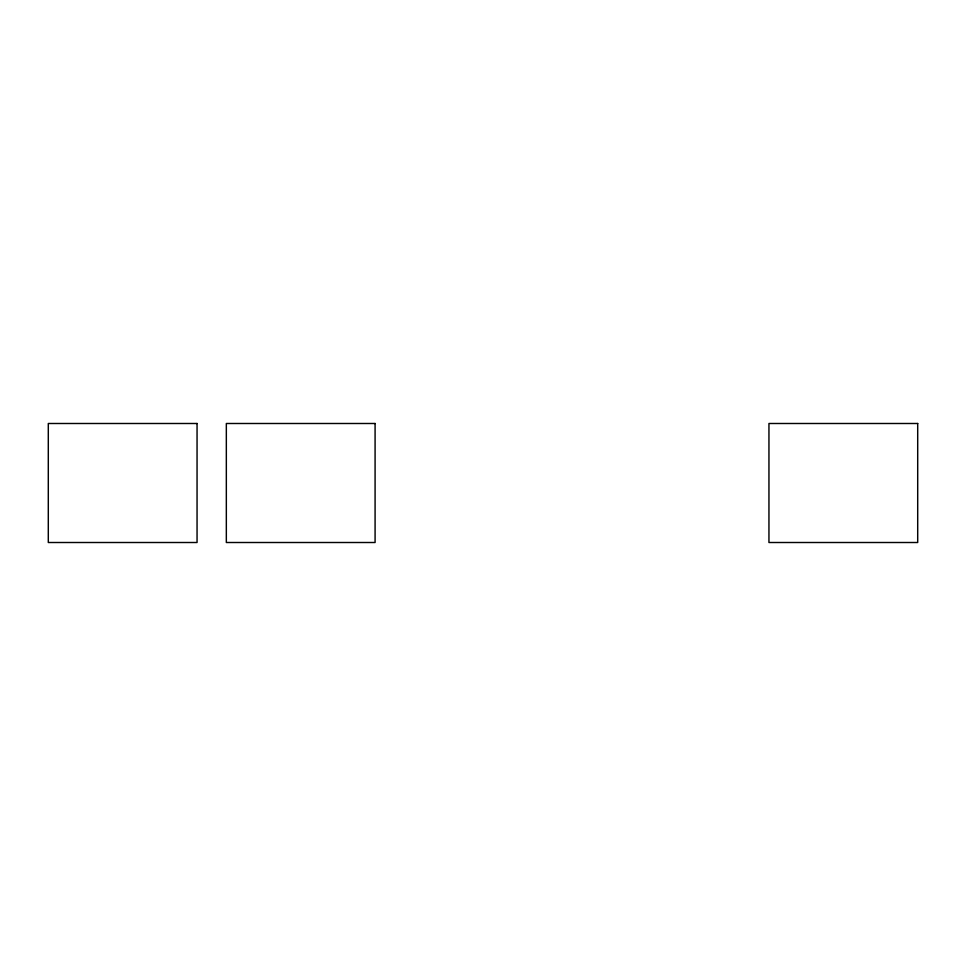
<?xml version="1.0" encoding="UTF-8"?>
<svg xmlns="http://www.w3.org/2000/svg" width="966" height="966" viewBox="0 0 966 966"><rect width="100%" height="100%" fill="white"/><g stroke="black" fill="none" stroke-linecap="round" stroke-linejoin="round"><path stroke-width="1.45" d="M197.052 423.494L48.3 423.494L48.3 542.506L197.052 542.506L197.052 423.494M375.086 423.494L226.334 423.494L226.334 542.506L375.086 542.506L375.086 423.494M917.7 423.494L768.948 423.494L768.948 542.506L917.7 542.506L917.7 423.494"/></g></svg>
